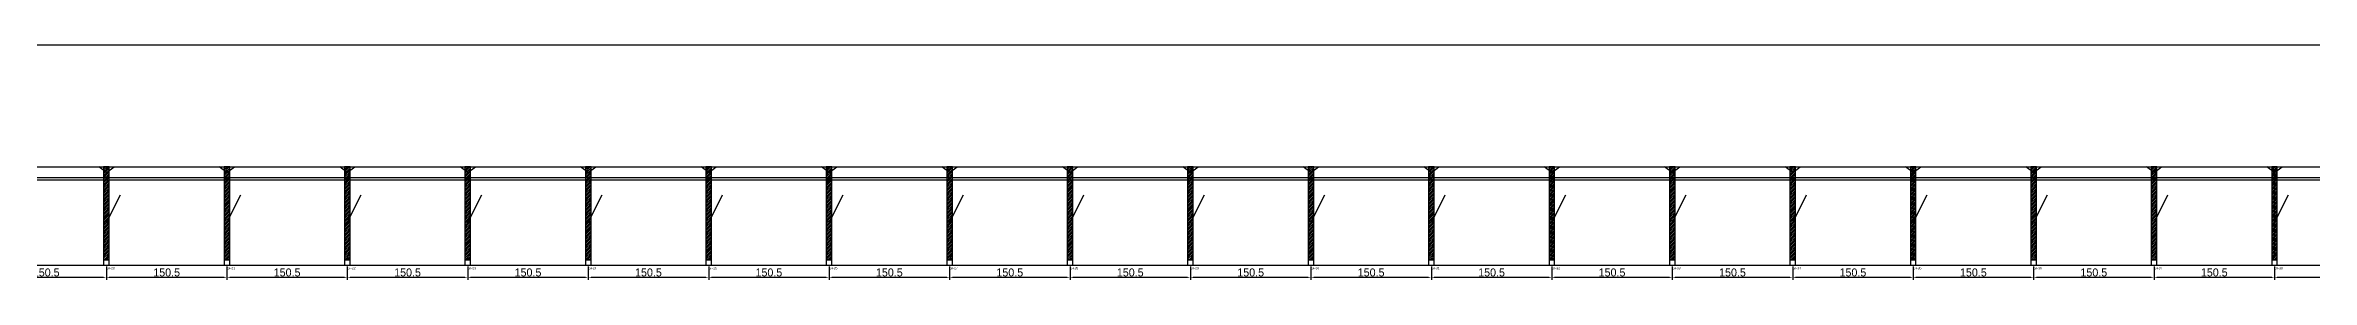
# Model space of a CAD drawing. Header units: metres. Extents: x -30 to 11380, y -25 to 308.
# Drawn here: x 2814 to 5646, y -25 to 268 of the extents above; entities that cross this region are included whole.
import ezdxf

# ---------------------------------------------------------------- set-up
doc = ezdxf.new("R2010")
doc.units = ezdxf.units.M
for name, color, linetype in [('BARRA_ANCORAGEM', 1, 'Continuous'), ('COTA', 241, 'Continuous'), ('GARFOS OK', 3, 'Continuous'), ('NOME DA VIGA', 6, 'Continuous'), ('SARR_7x7', 40, 'Continuous'), ('TIRAS REESCORAMENTO', 252, 'Continuous'), ('VIGAS', 3, 'Continuous')]:
    doc.layers.add(name, color=color, linetype=linetype)
doc.dimstyles.new('EZ DXF', dxfattribs={"dimtxt": 10, "dimasz": 3.5, "dimexe": 3, "dimexo": 1.5, "dimgap": 1, "dimtad": 1, "dimdec": 1, "dimdsep": 46, "dimcen": 2.5, "dimazin": 3, "dimtfac": 1, "dimtmove": 0, "dimatfit": 3})

msp = doc.modelspace()

# ---------------------------------------------------------------- hatches: boundary and pattern name
at = {"layer": 'COTA'}
h = msp.add_hatch(dxfattribs=at)
h.set_pattern_fill('ANSI31', scale=0.5)
h.paths.add_polyline_path([(2886.63, 0), (2893.63, 0), (2893.63, 116), (2886.63, 116)])
h = msp.add_hatch(dxfattribs=at)
h.set_pattern_fill('ANSI31', scale=0.5)
h.paths.add_polyline_path([(3037.17, 0), (3044.17, 0), (3044.17, 116), (3037.17, 116)])
h = msp.add_hatch(dxfattribs=at)
h.set_pattern_fill('ANSI31', scale=0.5)
h.paths.add_polyline_path([(3187.7, 0), (3194.7, 0), (3194.7, 116), (3187.7, 116)])
h = msp.add_hatch(dxfattribs=at)
h.set_pattern_fill('ANSI31', scale=0.5)
h.paths.add_polyline_path([(3338.23, 0), (3345.23, 0), (3345.23, 116), (3338.23, 116)])
h = msp.add_hatch(dxfattribs=at)
h.set_pattern_fill('ANSI31', scale=0.5)
h.paths.add_polyline_path([(3488.77, 0), (3495.77, 0), (3495.77, 116), (3488.77, 116)])
h = msp.add_hatch(dxfattribs=at)
h.set_pattern_fill('ANSI31', scale=0.5)
h.paths.add_polyline_path([(3639.3, 0), (3646.3, 0), (3646.3, 116), (3639.3, 116)])
h = msp.add_hatch(dxfattribs=at)
h.set_pattern_fill('ANSI31', scale=0.5)
h.paths.add_polyline_path([(3789.83, 0), (3796.83, 0), (3796.83, 116), (3789.83, 116)])
h = msp.add_hatch(dxfattribs=at)
h.set_pattern_fill('ANSI31', scale=0.5)
h.paths.add_polyline_path([(3940.37, 0), (3947.37, 0), (3947.37, 116), (3940.37, 116)])
h = msp.add_hatch(dxfattribs=at)
h.set_pattern_fill('ANSI31', scale=0.5)
h.paths.add_polyline_path([(4090.9, 0), (4097.9, 0), (4097.9, 116), (4090.9, 116)])
h = msp.add_hatch(dxfattribs=at)
h.set_pattern_fill('ANSI31', scale=0.5)
h.paths.add_polyline_path([(4241.43, 0), (4248.43, 0), (4248.43, 116), (4241.43, 116)])
h = msp.add_hatch(dxfattribs=at)
h.set_pattern_fill('ANSI31', scale=0.5)
h.paths.add_polyline_path([(4391.97, 0), (4398.97, 0), (4398.97, 116), (4391.97, 116)])
h = msp.add_hatch(dxfattribs=at)
h.set_pattern_fill('ANSI31', scale=0.5)
h.paths.add_polyline_path([(4542.5, 0), (4549.5, 0), (4549.5, 116), (4542.5, 116)])
h = msp.add_hatch(dxfattribs=at)
h.set_pattern_fill('ANSI31', scale=0.5)
h.paths.add_polyline_path([(4693.03, 0), (4700.03, 0), (4700.03, 116), (4693.03, 116)])
h = msp.add_hatch(dxfattribs=at)
h.set_pattern_fill('ANSI31', scale=0.5)
h.paths.add_polyline_path([(4843.57, 0), (4850.57, 0), (4850.57, 116), (4843.57, 116)])
h = msp.add_hatch(dxfattribs=at)
h.set_pattern_fill('ANSI31', scale=0.5)
h.paths.add_polyline_path([(4994.1, 0), (5001.1, 0), (5001.1, 116), (4994.1, 116)])
h = msp.add_hatch(dxfattribs=at)
h.set_pattern_fill('ANSI31', scale=0.5)
h.paths.add_polyline_path([(5144.63, 0), (5151.63, 0), (5151.63, 116), (5144.63, 116)])
h = msp.add_hatch(dxfattribs=at)
h.set_pattern_fill('ANSI31', scale=0.5)
h.paths.add_polyline_path([(5295.17, 0), (5302.17, 0), (5302.17, 116), (5295.17, 116)])
h = msp.add_hatch(dxfattribs=at)
h.set_pattern_fill('ANSI31', scale=0.5)
h.paths.add_polyline_path([(5445.7, 0), (5452.7, 0), (5452.7, 116), (5445.7, 116)])
h = msp.add_hatch(dxfattribs=at)
h.set_pattern_fill('ANSI31', scale=0.5)
h.paths.add_polyline_path([(5596.23, 0), (5603.23, 0), (5603.23, 116), (5596.23, 116)])

# ---------------------------------------------------------------- linework, layer by layer
at = {"layer": 'BARRA_ANCORAGEM'}
for p, q in [((2890.13, 46.4), (2907.53, 81.2)), ((3040.67, 46.4), (3058.07, 81.2)), ((3191.2, 46.4), (3208.6, 81.2)), ((3341.73, 46.4), (3359.13, 81.2)), ((3492.27, 46.4), (3509.67, 81.2)), ((3642.8, 46.4), (3660.2, 81.2)), ((3793.33, 46.4), (3810.73, 81.2)), ((3943.87, 46.4), (3961.27, 81.2)), ((4094.4, 46.4), (4111.8, 81.2)), ((4244.93, 46.4), (4262.33, 81.2)), ((4395.47, 46.4), (4412.87, 81.2)), ((4546, 46.4), (4563.4, 81.2)), ((4696.53, 46.4), (4713.93, 81.2)), ((4847.07, 46.4), (4864.47, 81.2)), ((4997.6, 46.4), (5015, 81.2)), ((5148.13, 46.4), (5165.53, 81.2)), ((5298.67, 46.4), (5316.07, 81.2)), ((5449.2, 46.4), (5466.6, 81.2)), ((5599.73, 46.4), (5617.13, 81.2))]:
    msp.add_line(p, q, dxfattribs=at)
at = {"layer": 'GARFOS OK'}
for p, q in [((2890.13, 109), (2880.63, 116)), ((2880.63, 116), (2899.63, 116)), ((2890.13, 109), (2899.63, 116)), ((3040.67, 109), (3031.17, 116)), ((3031.17, 116), (3050.17, 116)), ((3040.67, 109), (3050.17, 116)), ((3191.2, 109), (3181.7, 116)), ((3181.7, 116), (3200.7, 116)), ((3191.2, 109), (3200.7, 116)), ((3341.73, 109), (3332.23, 116)), ((3332.23, 116), (3351.23, 116)), ((3341.73, 109), (3351.23, 116)), ((3492.27, 109), (3482.77, 116)), ((3482.77, 116), (3501.77, 116)), ((3492.27, 109), (3501.77, 116)), ((3642.8, 109), (3633.3, 116)), ((3633.3, 116), (3652.3, 116)), ((3642.8, 109), (3652.3, 116)), ((3793.33, 109), (3783.83, 116)), ((3783.83, 116), (3802.83, 116)), ((3793.33, 109), (3802.83, 116)), ((3943.87, 109), (3934.37, 116)), ((3934.37, 116), (3953.37, 116)), ((3943.87, 109), (3953.37, 116)), ((4094.4, 109), (4084.9, 116)), ((4084.9, 116), (4103.9, 116)), ((4094.4, 109), (4103.9, 116)), ((4244.93, 109), (4235.43, 116)), ((4235.43, 116), (4254.43, 116)), ((4244.93, 109), (4254.43, 116)), ((4395.47, 109), (4385.97, 116)), ((4385.97, 116), (4404.97, 116)), ((4395.47, 109), (4404.97, 116)), ((4546, 109), (4536.5, 116)), ((4536.5, 116), (4555.5, 116)), ((4546, 109), (4555.5, 116)), ((4696.53, 109), (4687.03, 116)), ((4687.03, 116), (4706.03, 116)), ((4696.53, 109), (4706.03, 116)), ((4847.07, 109), (4837.57, 116)), ((4837.57, 116), (4856.57, 116)), ((4847.07, 109), (4856.57, 116)), ((4997.6, 109), (4988.1, 116)), ((4988.1, 116), (5007.1, 116)), ((4997.6, 109), (5007.1, 116)), ((5148.13, 109), (5138.63, 116)), ((5138.63, 116), (5157.63, 116)), ((5148.13, 109), (5157.63, 116)), ((5298.67, 109), (5289.17, 116)), ((5289.17, 116), (5308.17, 116)), ((5298.67, 109), (5308.17, 116)), ((5449.2, 109), (5439.7, 116)), ((5439.7, 116), (5458.7, 116)), ((5449.2, 109), (5458.7, 116)), ((5599.73, 109), (5590.23, 116)), ((5590.23, 116), (5609.23, 116)), ((5599.73, 109), (5609.23, 116))]:
    msp.add_line(p, q, dxfattribs=at)
at = {"layer": 'GARFOS OK', "linetype": 'CONTINUOUS'}
msp.add_line((-30, -7), (11380, -7), dxfattribs=at)
at = {"layer": 'GARFOS OK'}
for points in [[(2886.63, 0), (2893.63, 0), (2893.63, 116), (2886.63, 116), (2886.63, 0)], [(3037.17, 0), (3044.17, 0), (3044.17, 116), (3037.17, 116), (3037.17, 0)], [(3187.7, 0), (3194.7, 0), (3194.7, 116), (3187.7, 116), (3187.7, 0)], [(3338.23, 0), (3345.23, 0), (3345.23, 116), (3338.23, 116), (3338.23, 0)], [(3488.77, 0), (3495.77, 0), (3495.77, 116), (3488.77, 116), (3488.77, 0)], [(3639.3, 0), (3646.3, 0), (3646.3, 116), (3639.3, 116), (3639.3, 0)], [(3789.83, 0), (3796.83, 0), (3796.83, 116), (3789.83, 116), (3789.83, 0)], [(3940.37, 0), (3947.37, 0), (3947.37, 116), (3940.37, 116), (3940.37, 0)], [(4090.9, 0), (4097.9, 0), (4097.9, 116), (4090.9, 116), (4090.9, 0)], [(4241.43, 0), (4248.43, 0), (4248.43, 116), (4241.43, 116), (4241.43, 0)], [(4391.97, 0), (4398.97, 0), (4398.97, 116), (4391.97, 116), (4391.97, 0)], [(4542.5, 0), (4549.5, 0), (4549.5, 116), (4542.5, 116), (4542.5, 0)], [(4693.03, 0), (4700.03, 0), (4700.03, 116), (4693.03, 116), (4693.03, 0)], [(4843.57, 0), (4850.57, 0), (4850.57, 116), (4843.57, 116), (4843.57, 0)], [(4994.1, 0), (5001.1, 0), (5001.1, 116), (4994.1, 116), (4994.1, 0)], [(5144.63, 0), (5151.63, 0), (5151.63, 116), (5144.63, 116), (5144.63, 0)], [(5295.17, 0), (5302.17, 0), (5302.17, 116), (5295.17, 116), (5295.17, 0)], [(5445.7, 0), (5452.7, 0), (5452.7, 116), (5445.7, 116), (5445.7, 0)], [(5596.23, 0), (5603.23, 0), (5603.23, 116), (5596.23, 116), (5596.23, 0)]]:
    msp.add_lwpolyline(points, dxfattribs=at)
at = {"layer": 'SARR_7x7'}
for points in [[(2886.63, -7), (2893.63, -7), (2893.63, 0), (2886.63, 0), (2886.63, -7)], [(3037.17, -7), (3044.17, -7), (3044.17, 0), (3037.17, 0), (3037.17, -7)], [(3187.7, -7), (3194.7, -7), (3194.7, 0), (3187.7, 0), (3187.7, -7)], [(3338.23, -7), (3345.23, -7), (3345.23, 0), (3338.23, 0), (3338.23, -7)], [(3488.77, -7), (3495.77, -7), (3495.77, 0), (3488.77, 0), (3488.77, -7)], [(3639.3, -7), (3646.3, -7), (3646.3, 0), (3639.3, 0), (3639.3, -7)], [(3789.83, -7), (3796.83, -7), (3796.83, 0), (3789.83, 0), (3789.83, -7)], [(3940.37, -7), (3947.37, -7), (3947.37, 0), (3940.37, 0), (3940.37, -7)], [(4090.9, -7), (4097.9, -7), (4097.9, 0), (4090.9, 0), (4090.9, -7)], [(4241.43, -7), (4248.43, -7), (4248.43, 0), (4241.43, 0), (4241.43, -7)], [(4391.97, -7), (4398.97, -7), (4398.97, 0), (4391.97, 0), (4391.97, -7)], [(4542.5, -7), (4549.5, -7), (4549.5, 0), (4542.5, 0), (4542.5, -7)], [(4693.03, -7), (4700.03, -7), (4700.03, 0), (4693.03, 0), (4693.03, -7)], [(4843.57, -7), (4850.57, -7), (4850.57, 0), (4843.57, 0), (4843.57, -7)], [(4994.1, -7), (5001.1, -7), (5001.1, 0), (4994.1, 0), (4994.1, -7)], [(5144.63, -7), (5151.63, -7), (5151.63, 0), (5144.63, 0), (5144.63, -7)], [(5295.17, -7), (5302.17, -7), (5302.17, 0), (5295.17, 0), (5295.17, -7)], [(5445.7, -7), (5452.7, -7), (5452.7, 0), (5445.7, 0), (5445.7, -7)], [(5596.23, -7), (5603.23, -7), (5603.23, 0), (5596.23, 0), (5596.23, -7)]]:
    msp.add_lwpolyline(points, dxfattribs=at)
at = {"layer": 'TIRAS REESCORAMENTO'}
for points in [[(2739.6, 100), (2890.13, 100), (2890.13, 102.5), (2739.6, 102.5), (2739.6, 100)], [(2890.13, 100), (3040.67, 100), (3040.67, 102.5), (2890.13, 102.5), (2890.13, 100)], [(3040.67, 100), (3191.2, 100), (3191.2, 102.5), (3040.67, 102.5), (3040.67, 100)], [(3191.2, 100), (3341.73, 100), (3341.73, 102.5), (3191.2, 102.5), (3191.2, 100)], [(3341.73, 100), (3492.27, 100), (3492.27, 102.5), (3341.73, 102.5), (3341.73, 100)], [(3492.27, 100), (3642.8, 100), (3642.8, 102.5), (3492.27, 102.5), (3492.27, 100)], [(3642.8, 100), (3793.33, 100), (3793.33, 102.5), (3642.8, 102.5), (3642.8, 100)], [(3793.33, 100), (3943.87, 100), (3943.87, 102.5), (3793.33, 102.5), (3793.33, 100)], [(3943.87, 100), (4094.4, 100), (4094.4, 102.5), (3943.87, 102.5), (3943.87, 100)], [(4094.4, 100), (4244.93, 100), (4244.93, 102.5), (4094.4, 102.5), (4094.4, 100)], [(4244.93, 100), (4395.47, 100), (4395.47, 102.5), (4244.93, 102.5), (4244.93, 100)], [(4395.47, 100), (4546, 100), (4546, 102.5), (4395.47, 102.5), (4395.47, 100)], [(4546, 100), (4696.53, 100), (4696.53, 102.5), (4546, 102.5), (4546, 100)], [(4696.53, 100), (4847.07, 100), (4847.07, 102.5), (4696.53, 102.5), (4696.53, 100)], [(4847.07, 100), (4997.6, 100), (4997.6, 102.5), (4847.07, 102.5), (4847.07, 100)], [(4997.6, 100), (5148.13, 100), (5148.13, 102.5), (4997.6, 102.5), (4997.6, 100)], [(5148.13, 100), (5298.67, 100), (5298.67, 102.5), (5148.13, 102.5), (5148.13, 100)], [(5298.67, 100), (5449.2, 100), (5449.2, 102.5), (5298.67, 102.5), (5298.67, 100)], [(5449.2, 100), (5599.73, 100), (5599.73, 102.5), (5449.2, 102.5), (5449.2, 100)], [(5599.73, 100), (5750.27, 100), (5750.27, 102.5), (5599.73, 102.5), (5599.73, 100)]]:
    msp.add_lwpolyline(points, dxfattribs=at)
at = {"layer": 'VIGAS'}
msp.add_lwpolyline([(0, 116), (11350, 116), (11350, 268), (0, 268), (0, 116)], dxfattribs=at)

# ---------------------------------------------------------------- texts
at = {"layer": 'NOME DA VIGA'}
for s, p in [('GF20', (2890.13, -12)), ('GF21', (3040.67, -12)), ('GF22', (3191.2, -12)), ('GF23', (3341.73, -12)), ('GF24', (3492.27, -12)), ('GF25', (3642.8, -12)), ('GF26', (3793.33, -12)), ('GF27', (3943.87, -12)), ('GF28', (4094.4, -12)), ('GF29', (4244.93, -12)), ('GF30', (4395.47, -12)), ('GF31', (4546, -12)), ('GF32', (4696.53, -12)), ('GF33', (4847.07, -12)), ('GF34', (4997.6, -12)), ('GF35', (5148.13, -12)), ('GF36', (5298.67, -12)), ('GF37', (5449.2, -12)), ('GF38', (5599.73, -12))]:
    msp.add_text(s, height=3, dxfattribs=at).set_placement(p)

# ---------------------------------------------------------------- dimensions: what is measured, and where the dimension line sits
at = {"layer": 'COTA'}
for base, p1, p2 in [((2739.6, -22), (2739.6, -7), (2890.13, -7)), ((2890.13, -22), (2890.13, -7), (3040.67, -7)), ((3040.67, -22), (3040.67, -7), (3191.2, -7)), ((3191.2, -22), (3191.2, -7), (3341.73, -7)), ((3341.73, -22), (3341.73, -7), (3492.27, -7)), ((3492.27, -22), (3492.27, -7), (3642.8, -7)), ((3642.8, -22), (3642.8, -7), (3793.33, -7)), ((3793.33, -22), (3793.33, -7), (3943.87, -7)), ((3943.87, -22), (3943.87, -7), (4094.4, -7)), ((4094.4, -22), (4094.4, -7), (4244.93, -7)), ((4244.93, -22), (4244.93, -7), (4395.47, -7)), ((4395.47, -22), (4395.47, -7), (4546, -7)), ((4546, -22), (4546, -7), (4696.53, -7)), ((4696.53, -22), (4696.53, -7), (4847.07, -7)), ((4847.07, -22), (4847.07, -7), (4997.6, -7)), ((4997.6, -22), (4997.6, -7), (5148.13, -7)), ((5148.13, -22), (5148.13, -7), (5298.67, -7)), ((5298.67, -22), (5298.67, -7), (5449.2, -7)), ((5449.2, -22), (5449.2, -7), (5599.73, -7)), ((5599.73, -22), (5599.73, -7), (5750.27, -7))]:
    msp.add_linear_dim(base=base, p1=p1, p2=p2, dimstyle='EZ DXF', dxfattribs=at).render()

doc.saveas('drawing.dxf')
